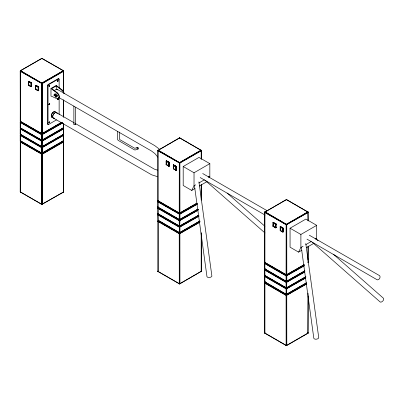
<?xml version="1.0" encoding="UTF-8"?>
<svg xmlns="http://www.w3.org/2000/svg" width="404" height="404" viewBox="0 0 404 404"><rect width="100%" height="100%" fill="white"/><g stroke="black" fill="none" stroke-linecap="round" stroke-linejoin="round"><path stroke-width="0.61" d="M20.503 191.945L20.377 191.723M63.66 191.622L63.181 192.102L63.595 191.966L63.423 141.42L41.996 153.868L20.442 141.42L42.233 154.05L42.284 204.166L41.819 204.409L41.93 153.672L63.181 141.405L63.534 141.607M20.442 140.844L20.68 140.935L20.2 140.602L20.2 135.183L20.503 134.805L41.93 147.122L42.284 147.728L42.284 153L41.996 153.288L20.326 140.733L41.865 153.288L63.534 140.733L41.753 153.252M63.484 140.557L63.181 140.935L63.595 140.794L63.534 135.461L63.181 134.85L63.423 134.941L41.865 147.314L20.442 134.865L20.326 135.461L41.804 147.803L63.534 135.461L63.595 134.987L63.181 134.85L41.93 147.122L41.577 147.728L41.577 153L42.041 153.242L41.93 147.122L41.865 153.288M20.503 134.285L20.2 134.108L20.2 128.689L20.503 128.31L41.93 140.627L42.284 141.233L42.041 146.748L41.577 146.506L41.577 141.233L41.93 140.627L63.181 128.356L63.595 128.497L63.484 134.411L41.996 146.793L20.326 134.239L41.865 146.793L63.484 134.411M63.534 133.83L63.181 134.441L63.595 134.3L63.534 128.967L63.181 128.356L63.595 128.497L63.534 128.967L41.804 141.309L20.326 128.967L20.68 128.356L20.2 128.689M20.503 127.79L20.2 127.614L20.2 122.195L20.503 121.816L41.93 134.133L42.284 134.739L42.041 140.254L41.93 134.133L62.09 122.493M62.267 122.649L41.865 134.325L20.442 121.952L20.68 121.862L20.326 122.473L41.804 134.815L62.443 123.099M63.484 70.756L41.753 58.413L20.377 70.756L41.996 58.373L63.595 70.867L63.534 71.336L42.056 83.678L20.326 71.336L20.68 70.73L20.2 71.059L20.266 121.286L41.996 133.78L42.284 133.492L42.233 83.376L20.68 70.73L20.2 71.059M119.332 132.032L119.326 138.794L119.831 139.622L134.825 148.329L137.345 147.425M158.156 271.422L157.979 270.968L158.03 271.549L179.406 283.891L201.182 271.372L201.182 232.709M199.743 221.508L179.517 233.34L179.472 283.881L179.931 283.643L179.886 233.522L158.09 220.892L158.09 271.559M158.09 220.392L157.853 214.655L158.156 214.277L179.583 226.594L179.931 227.2L179.931 232.472L179.649 232.76L179.23 232.472L179.406 226.75L198.652 215.579M158.333 213.913C157.297 213.378 158.519 213.559 157.919 213.777L157.853 208.161L158.156 207.782L179.583 220.099L179.931 220.705L179.694 226.22L179.583 220.099L198.106 209.403M197.915 210.327L179.452 220.781L157.979 208.439L158.333 207.828L157.853 208.161M197.192 203.692L179.517 213.797L158.09 201.354L179.583 213.605L179.931 214.211L179.931 219.483L179.649 219.771L157.853 207.085L157.853 201.667L158.156 201.288L157.979 201.944L179.709 214.287L197.369 204.146M201.313 159.262L201.313 150.53L201.01 150.152L179.28 162.847L179.23 212.964L179.517 213.251L179.931 212.964L179.886 162.847L158.333 150.202L157.919 150.338L157.853 200.566L158.333 200.899L157.979 200.293L158.156 200.743M196.824 203.212L179.406 213.216L158.03 200.874L157.979 150.404L179.76 137.885L201.248 150.338L201.182 150.808L179.709 163.15L157.979 150.808L158.333 150.202L157.853 150.53M264.953 333.179L265.196 333.27L264.716 332.941L264.782 282.714L265.196 282.573L286.749 295.223L286.795 345.339L286.335 345.577L286.38 295.036L306.606 283.204M307.934 333.179L307.696 333.27L308.176 332.941L286.269 345.587L264.893 333.244L264.842 283.184L265.196 282.573L264.716 282.906M305.515 277.28L286.446 288.289L286.557 294.41L286.795 288.895L286.446 288.289L265.196 276.018L264.716 276.351L264.716 281.77L286.269 294.42L306.414 282.845M265.019 275.452L264.893 275.23M304.969 271.099L286.446 281.795L286.557 287.916L286.795 282.401L286.446 281.795L265.196 269.524L264.716 269.857L264.716 275.281L265.196 275.609L264.716 275.281M264.716 268.786L265.196 269.114L264.716 268.786L264.716 263.363L265.019 262.984L286.446 275.301L286.795 275.907L286.795 281.179L286.512 281.467L264.842 268.913L264.842 263.64L265.196 263.029L264.782 263.171L264.842 263.64L286.315 275.983L304.232 265.842M264.953 262.504L265.196 262.595L264.716 262.267L264.782 212.034L265.196 211.898L286.749 224.543L286.795 274.659L286.38 274.947L286.093 274.659L286.143 224.543L307.873 211.853L308.176 212.226L307.696 211.898L308.045 212.504L308.045 220.614M304.232 264.595L286.269 274.912L264.893 262.57L264.842 212.504L265.196 211.898L264.716 212.226M117.569 131.29L117.508 139.264L118.074 140.289L134.497 149.884L135.199 149.98L138.128 148.97M49.03 104.242L49.672 103.818L49.035 104.288L49.576 104.348L49.596 103.671L49.131 104.065L49.263 104.515L49.035 104.288L49.505 103.697M49.046 122.614C49.611 123.159 48.596 122.291 49.404 121.927C50.01 123.185 48.768 122.205 49.54 121.912M57.656 99.631C58.747 98.551 56.515 99.813 57.858 99.586C58.661 98.667 56.908 98.884 57.59 99.707M55.414 96.778L55.929 96.859L56.232 96.364M28.846 81.305C27.512 83.234 28.997 87.006 31.608 86.411C30.239 87.663 31.234 83.34 31.133 82.891C32.734 83.618 27.467 81.613 28.8 81.29M38.739 87.032L38.728 90.496M166.711 160.807L166.453 160.767L169.215 162.267L168.69 162.61L166.185 160.959L169.039 162.484L169.039 166.12L168.923 162.539L166.246 160.923L166.165 164.539L169.165 166.049M176.391 166.584C175.619 167.271 172.321 165.403 173.69 164.857M276.104 227.664L275.553 227.725L275.553 224.306L276.104 224.053L275.553 224.306L273.038 222.771L275.786 224.235L275.786 227.846L275.902 224.18L273.19 222.533L273.119 226.397L275.74 227.831L273.028 226.235L273.119 222.574L273.503 222.463L275.467 223.594M280.492 226.588L280.24 226.74L282.916 228.356L283.032 231.931L283.032 228.295L280.411 226.674L280.25 230.517L282.871 231.947L280.154 230.351L280.154 226.856L280.553 226.558L283.088 227.997L282.679 228.422L282.679 231.84L282.967 231.972L283.255 231.699L283.255 228.199L282.679 228.422L280.224 227.003L280.25 226.689M49.672 85.658C47.975 86.269 50.338 86.587 49.561 85.38C48.389 86.693 50.55 85.547 49.066 86.118M49.672 103.919L49.126 104.449M49.111 122.604L49.753 122.134L49.035 122.558M57.661 81.436C57.822 80.972 57.727 80.068 57.439 81.255C59.06 79.719 56.858 82.552 58.075 80.896M57.999 99.111C58.07 100 56.671 99.546 57.999 99.01M41.804 58.59C42.728 58.105 41.349 59.08 41.865 58.373M20.377 121.397L41.996 133.78L41.93 82.997L63.357 70.68L63.66 71.059L63.66 92.885M179.517 137.85L179.23 138.133L179.517 137.85L201.182 150.404L201.182 159.136M157.979 200.697L179.694 213.206L179.583 162.469L179.472 213.206L196.778 203.389M179.649 219.771L179.583 213.605L197.021 203.535M158.03 214.352L157.979 220.205L179.649 232.76L179.583 226.594L179.517 232.76L199.743 221.038M286.315 199.758L286.572 199.758M264.842 262.393L286.557 274.902L286.446 224.164L286.335 274.902L304.187 264.772M286.512 281.467L286.446 275.301L303.884 265.231M50.975 88.451L50.975 96.142C52.969 96.233 58.312 101.02 59.166 97.031C58.726 92.688 53.676 91.067 50.975 88.451L56.191 85.441L62.559 90.324L64.307 93.309M54.298 95.526C54.409 94.031 56.792 96.753 55.181 96.687M49.035 104.181L49.379 103.666L49.748 103.858M49.742 122.276L49.404 122.755M56.232 96.359L56.186 95.748L55.297 94.753L56.095 93.97L57.277 95.299L57.277 96.576L56.419 97.021A1.924 0.535 -18.2 0 1 55.414 96.985L55.232 96.879A1.924 1.48 28 0 1 55.101 96.798M54.187 95.157L54.505 94.657L55.297 94.753M28.578 81.719L28.77 81.391L31.391 83.012L31.416 86.552L31.133 86.688L28.558 85.188L28.512 81.568L31.143 83.113L31.32 86.688M63.357 141.36L63.534 142.011L42.056 154.353L20.326 142.011L20.68 141.405L20.266 141.541L20.2 191.774L41.753 204.419L63.484 192.077L42.284 204.166L41.577 204.166L41.577 154.283L41.93 153.672L42.041 204.409L20.377 192.077M38.542 90.668C37.456 91.87 38.648 85.446 38.425 87.289C33.714 85.426 36.153 84.618 38.542 87.254C38.542 90.885 39.365 92.016 35.734 89.345C36.219 88.754 34.991 85.84 35.9 85.507M166.246 160.923L166.231 161.191L166.423 160.863M157.979 214.933L158.333 214.322L157.919 214.463L157.979 214.933L179.452 227.275L199.005 216.191M199.551 222.427L179.452 233.83L157.979 221.488L158.333 220.877L158.03 220.902L158.03 271.549M173.387 164.994C175.689 166.11 177.139 166.049 176.169 170.236C176.533 167.241 176.321 165.817 173.553 164.978M201.136 271.195L200.833 271.574L201.248 271.306M273.503 222.463L273.094 222.887L273.286 222.559M57.994 80.886L57.656 81.361M49.667 122.23L49.354 122.695M28.512 81.648L28.77 81.391M28.593 81.451L31.275 83.067L31.275 86.673L28.522 85.128L28.846 84.911M35.643 85.683L38.4 87.183L38.4 90.789L35.653 89.244L35.734 85.522L35.709 85.835L36.118 85.411L38.082 86.542M38.718 87.001L38.168 87.254L38.693 86.91M38.739 90.445L38.239 90.779L38.239 87.168L35.709 85.835M157.979 150.404L179.406 137.885L179.931 138.133L179.452 138.062M166.185 164.564C173.255 168.993 163.908 162.893 166.423 164.716M158.03 201.364L158.03 207.393M169.251 162.322C170.331 169.377 166.923 164.781 169.099 162.181M169.069 166.024L168.69 166.024L168.973 166.16L168.761 162.524L166.231 161.191M176.311 166.372L175.821 166.726L176.346 166.382L175.821 166.726L175.993 170.296L176.321 170.069L176.296 166.529L173.68 164.908L173.306 168.715L176.008 170.251L173.291 168.655L173.291 165.155L173.584 164.882M173.488 168.433L173.387 168.816L173.771 168.675M176.194 170.14L175.821 170.14L175.892 166.645L173.306 165.191M201.182 271.372L179.76 283.891L179.28 283.815L179.23 233.754L179.583 233.148L179.694 283.881L157.979 271.372M273.119 222.574L273.094 222.887M273.341 225.972L273.074 226.356L273.362 222.473L276.028 224.109L276.028 227.745M273.362 226.078L273.19 226.437L273.094 226.088M275.927 227.725L275.553 227.725L275.624 224.225L273.038 222.771M264.842 269.731L265.196 269.524L264.842 270.135L264.893 275.584L286.269 287.926L305.868 276.664M283.255 231.699C282.931 232.017 279.386 230.729 280.472 230.088M283.159 231.861L283.159 228.225L280.447 226.578M63.66 127.467L63.181 127.947L63.66 127.614L63.66 123.952M158.09 150.217L157.979 150.808M158.09 201.354L157.979 201.944M158.09 207.848L157.979 208.439M158.156 220.831L157.979 221.488M264.782 212.166L264.842 212.504L286.315 224.851L308.176 212.378L286.335 224.609L264.893 212.277L264.953 211.913M265.019 269.478L264.842 270.135L286.315 282.477L304.778 272.023M264.893 282.078L264.842 276.629C265.494 275.775 264.549 275.957 264.842 276.629L286.315 288.971L305.868 277.886M264.953 282.593L264.842 283.184L286.315 295.526L306.414 284.128M63.66 140.602L63.181 140.935L63.66 140.602L63.423 134.865M63.66 191.774L63.181 192.102L63.66 191.774L63.423 141.42M157.853 221.21L158.09 220.892M201.313 271.246L200.833 271.574L201.313 271.246L201.313 233.204M264.716 269.857L264.953 269.544M264.716 276.351L264.953 276.038M308 262.57L308.045 262.393M280.553 230.3L280.169 230.411L280.492 230.199M209.833 163.645L199 157.393L183.194 166.519L183.194 185.492L191.738 190.425L194.026 185.79L194.026 172.771L209.833 163.645L209.833 176.664L209.322 177.694M316.696 225.341L305.863 219.089L290.057 228.215L290.057 247.187L298.601 252.121L300.889 247.485L300.889 234.466L316.696 225.341L316.696 238.36L316.186 239.39M41.577 204.166L41.93 204.374M179.517 219.771L179.583 213.605L179.23 214.211L179.23 219.483L179.517 219.771L197.869 209.277M158.156 207.782L158.03 213.888L179.649 226.265L179.583 220.099L179.23 220.705L179.23 225.977L179.517 226.265L198.415 215.458M264.842 268.913L286.38 281.467L304.778 270.801M264.842 275.407L286.512 287.961L286.446 281.795L286.093 282.401L286.093 287.673L286.38 287.961L305.818 276.841M176.311 170.114L174.169 169.044M28.825 84.805L28.522 85.128M63.534 91.289L63.423 70.745L41.865 83.189L20.442 70.821L20.68 70.73M63.595 70.993L42.041 83.441L20.266 70.993L20.326 71.336M20.2 122.195L20.503 121.816M20.2 135.183L20.503 134.805M20.2 141.733L20.503 141.36M41.996 146.793L41.93 140.627L41.865 146.793M63.66 127.614L63.181 127.947L63.595 127.805L63.534 123.644M63.423 128.371L41.865 140.819L20.442 128.447L20.68 128.356M63.595 128.624L42.041 141.067L20.266 128.624L20.326 128.967M63.66 134.108L63.423 134.421M63.595 135.118L42.041 147.561L20.266 135.118L20.326 135.461M63.595 141.673L42.041 154.116L20.266 141.673L20.326 142.011M173.291 165.155L173.341 168.776L173.68 168.761M176.391 169.998L175.993 170.296M201.248 150.47L179.694 162.913L157.919 150.47M157.853 201.667L158.156 201.288M157.919 207.151C157.802 206.257 158.156 208.015 158.03 207.04M158.156 214.277L157.853 214.655M276.124 227.578L275.725 227.876M264.842 261.989L264.893 262.57M265.019 262.984L264.716 263.363M264.842 268.509L264.953 269.099M264.842 275.003L264.953 275.594M264.842 281.497C264.378 281.977 265.61 282.472 264.893 281.724M265.019 281.947L264.716 281.77M264.842 332.664L264.953 333.255M28.992 85.087L28.558 85.188M35.688 89.304L36.118 89.203M31.588 82.886C31.179 83.88 25.654 78.553 31.542 83.062M36.037 89.133L35.663 89.208L36.027 89.289M276.104 224.053L275.553 224.306L276.078 223.962M307.934 333.255L308.176 296.147M20.442 70.745L20.266 121.286L20.68 121.427L20.2 121.094M20.442 121.882L20.377 127.917L41.753 140.264L63.534 127.745L41.996 140.299L41.577 140.011L41.577 134.739L41.93 134.133L41.996 140.299L20.377 127.917M20.442 128.371L20.266 134.3L20.68 134.441L20.442 134.35M20.442 134.865L20.442 140.915M20.442 141.42L20.442 192.087M28.906 85.017L28.603 85.229M58.07 99.025C56.924 99.041 57.767 99.222 57.984 98.899M28.532 81.487L28.906 81.27M31.214 86.709L31.542 86.481L31.608 82.992M35.709 85.618L36.027 85.436L38.577 86.936L38.668 90.597M48.106 124.245A0.783 0.455 -60 0 1 47.621 123.887L47.621 85.426A0.783 0.455 -60 0 1 48.177 84.466L58.171 78.694L58.58 78.931A0.783 0.455 -60 0 1 59.136 79.255L59.136 88.082M56.474 119.892L48.586 124.447A0.783 0.455 -60 0 1 48.031 124.124L48.031 85.663A0.783 0.455 -60 0 1 48.586 84.704L58.58 78.931M49.753 85.698C48.571 87.012 49.086 84.891 49.717 85.497M56.666 92.748L56.999 92.556C58.863 93.546 61.11 98.334 57.676 98.419M56.999 92.556L51.717 88.567L56.267 85.941L61.549 89.93L61.883 89.739M57.277 95.299L56.186 95.748M49.116 104.368L49.753 103.964M57.444 99.561L58.08 99.157M61.352 122.483L41.753 133.744M61.852 122.341L42.107 133.744L41.627 133.668L41.577 83.603L41.93 82.997L42.041 133.734M62.393 122.872L41.819 134.572L20.266 122.129L20.326 122.473M166.559 160.742L166.185 160.959L166.246 164.67M166.175 161.075L166.64 160.767M169.241 165.963L168.761 166.135M194.026 185.79L195.662 184.845M198.93 182.956L204.379 179.81M208.742 177.29L209.833 176.664M191.738 190.425L195.011 188.537M199.369 186.022L206.999 181.613M197.324 203.914L179.472 214.044L157.919 201.601M197.915 209.105L179.452 219.559L157.979 207.217M198.283 209.56L179.517 220.291L158.09 207.919L158.333 207.828M198.415 209.782L179.472 220.539L157.919 208.095M198.46 215.281L179.452 226.053L157.979 213.711M198.829 215.736L179.517 226.785L158.09 214.413L158.333 214.322M198.96 215.958L179.472 227.033L157.919 214.59M199.919 221.084L179.406 232.724L157.979 220.205M199.919 221.66L179.517 233.34L158.09 220.968L158.333 220.877M200.046 221.887L179.472 233.588L157.919 221.145M286.269 199.581L264.842 212.1L286.623 199.581L308.045 212.1L286.269 199.581L286.557 199.591M280.179 226.77L280.634 226.578M283.058 231.84L282.679 231.84L282.967 231.972M283.184 231.765L282.755 231.947M300.889 247.485L303.066 246.228M305.793 244.652L311.242 241.506M315.605 238.986L316.696 238.36M298.601 252.121L301.874 250.233M306.232 247.718L313.863 243.309M304.055 265.388L286.38 275.493L264.953 263.125L265.196 263.029M304.187 265.61L286.335 275.745L264.782 263.297M304.732 270.978L286.269 281.431M304.601 271.569L286.38 281.987L264.953 269.62L265.196 269.524M304.732 271.791L286.335 282.239L264.782 269.791M305.692 277.432L286.38 288.481L264.953 276.109L265.196 276.018M305.818 277.654L286.335 288.734L264.782 276.286M264.842 281.901L286.512 294.455L286.446 288.289L286.093 288.895L286.093 294.168L286.38 294.455L306.363 283.022M306.237 283.674L286.38 295.036L264.953 282.664L265.196 282.573M306.363 283.896L286.335 295.284L264.782 282.84M264.716 332.941L286.557 345.577L286.446 294.844L286.093 295.45L286.143 345.516L286.623 345.587L308 333.244L308.045 293.158M58.045 80.689C57.454 80.209 57.454 81.845 57.363 81.219M158.333 150.202L158.09 150.293L179.517 162.661L201.071 150.293L200.833 150.202L201.182 150.808M265.196 211.898L264.953 211.989L286.38 224.361L307.934 211.989L307.696 211.898M312.378 242.38L380.316 302.111C381.987 302.51 384.335 300.005 383.563 298.354L333.553 254.384M57.833 80.618C56.924 81.143 58.232 81.113 57.777 80.568M57.681 99.697L57.469 99.652M49.278 104.459L49.667 103.788M31.416 86.552L31.037 86.552M42.284 133.492L41.577 133.492M42.284 140.011L41.577 140.011M42.284 146.506L41.577 146.506M42.284 153L41.577 153M166.478 160.858L169.165 162.413L169.19 165.953M179.931 212.964L179.23 212.964M179.931 232.472L179.23 232.472M179.931 283.643L179.23 283.643M286.795 274.659L286.093 274.659M286.795 281.179L286.093 281.179L286.093 275.907L286.446 275.301L286.38 281.467M286.795 287.673L286.093 287.673M286.795 294.168L286.093 294.168M286.795 345.339L286.093 345.339M41.753 146.758L42.107 146.758M49.359 104.505L49.147 104.434M49.717 122.033L49.035 122.457L49.748 122.129M309.297 235.199L379.709 275.72C380.815 277.29 379.22 280.048 377.311 279.876L307.01 239.158M49.657 85.416L49.035 85.921L49.657 85.491M41.819 58.423L42.233 58.484M286.557 281.421L286.093 281.179M56.095 93.97L54.914 93.93L54.192 94.349A1.424 0.823 -60 0 0 54.141 95.561M157.378 170.094L154.363 169.14L75.331 123.498M157.131 176.553L151.646 174.811L53.379 118.079M175.846 170.236L176.104 170.276M42.107 140.264L41.819 140.254M280.204 226.866L282.79 228.401L282.679 231.84M275.579 227.816L275.836 227.856M286.623 294.42L286.335 294.41M179.76 283.891L179.472 283.881M286.623 345.587L286.335 345.577M200.833 150.202L201.313 150.53M63.181 134.85L63.66 135.183M63.181 141.405L63.66 141.733M20.442 192.011L20.68 192.102L20.2 191.774M158.09 271.483L158.333 271.574L157.853 271.246M194.531 186.239L206.979 276.74C207.919 278.114 211.277 277.609 211.898 276.124L198.935 181.881M301.308 247.309L313.842 338.436C314.782 339.809 318.135 339.304 318.761 337.825L305.798 243.577M59.136 79.255L58.726 79.017A0.783 0.455 -60 0 0 58.171 78.694M57.353 89.4L154.818 145.672L159.666 149.364M202.712 173.533L267.317 210.832M48.177 84.466L48.586 84.704M47.621 85.426L48.031 85.663M183.194 166.519L194.026 172.771M290.057 228.215L300.889 234.466M265.019 215.044L200.182 177.553M59.105 97.667L151.55 151.04L154.924 153.611L157.772 157.04M174.265 165.165L176.296 166.337M36.517 89.572L37.991 90.42M273.412 226.341L275.376 227.477M56.52 112.635L74.24 122.867M47.621 123.887L48.031 124.124M48.177 124.21L48.586 124.447M307.934 211.913L308.176 220.958M63.423 70.745L63.66 71.059M264.953 262.58L264.716 262.267M158.09 200.884L157.853 200.566M20.442 127.927L20.2 127.614M20.442 134.421L20.2 134.108M56.186 96.707L56.555 96.995A1.424 0.823 -60 0 1 56.555 95.713A1.914 1.47 28 0 1 55.419 94.516L55.373 94.39A1.914 0.53 -18.2 0 1 54.237 94.379L54.409 94.723M61.549 89.93L63.347 91.96L63.973 93.501M315.15 238.208L317.983 240.698M208.292 176.513L209.706 177.755M227.164 193.102L264.908 226.285M205.045 180.27L264.963 232.946M280.538 230.457L280.351 230.129M280.411 230.527L280.224 230.204M173.553 168.832L173.361 168.508M35.9 89.36L35.653 89.244M28.77 85.244L28.578 84.916M308.045 261.989L308 262.216M308.045 332.664L308 332.896M157.853 207.085L158.156 207.464M63.357 128.31L63.66 128.689M20.2 140.602L20.503 140.981M54.242 95.43L54.181 95.177M308.176 246.051L308.111 262.459M308.045 246.804L308.045 259.898M201.313 184.83L201.313 199.945M201.182 184.699L201.182 200.071M75.634 107.53L75.634 124.26M73.871 106.106L73.871 124.073M63.66 99.894L63.66 117.352M63.534 100.02L63.534 116.857M59.136 97.536L59.136 114.564M56.267 85.87L56.267 89.713M75.452 123.836A0.904 0.525 0 0 1 75.336 124.568A0.904 0.525 0 0 1 74.063 124.508A0.904 0.525 0 0 1 74.154 123.775M54.262 118.19A3.141 1.813 -60 0 1 53.379 114.448A3.141 1.813 -60 0 1 57.06 113.347M54.338 91.001A3.141 1.813 -60 0 1 57.833 89.956M55.151 111.847A3.141 1.813 -60 0 1 55.474 112.135M55.56 112.262A3.141 1.813 -60 0 1 55.696 112.559M52.732 117.428A3.141 1.813 -60 0 1 52.141 117.352M51.894 117.21A3.141 1.813 -60 0 1 51.692 117.003M51.53 116.736A3.141 1.813 -60 0 1 51.838 113.989A3.141 1.813 -60 0 1 53.929 111.837M54.434 111.711A3.141 1.813 -60 0 1 54.59 111.701M52.692 117.569A3.298 1.904 -60 0 1 52 113.504A3.298 1.904 -60 0 1 55.803 112.458M54.404 118.291A3.298 1.904 -60 0 1 53.237 114.519A3.298 1.904 -60 0 1 57.166 113.246M168.761 162.524L169.241 162.357L168.761 162.524M20.326 120.816L20.266 121.16L20.326 120.816M20.326 127.336L20.266 127.679L20.326 127.336M20.326 133.83L20.266 134.173L20.326 133.83M20.326 140.324L20.266 140.668L20.326 140.324M283.255 228.28L282.679 228.422L283.255 228.28M137.012 148.253A0.843 0.682 49.9 0 0 138.274 148.839A0.843 0.682 49.9 0 0 137.921 147.495A0.843 0.682 49.9 0 0 137.012 148.253"/></g></svg>
